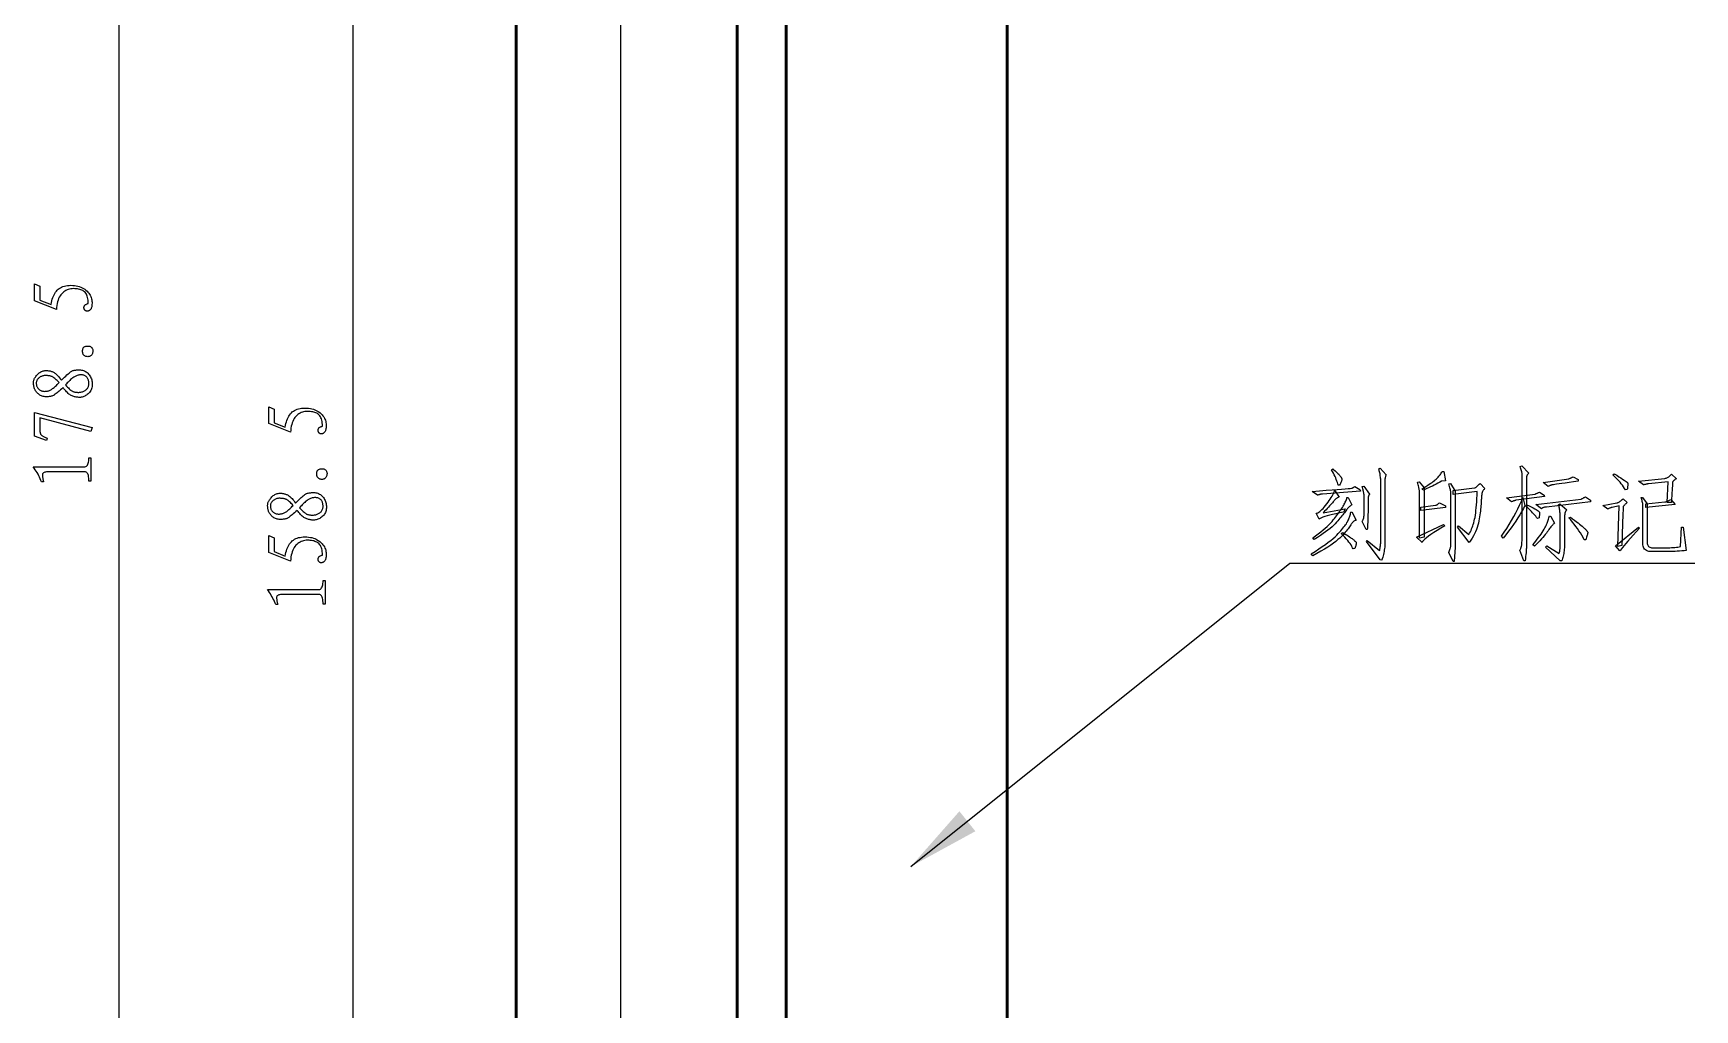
# Model space of a CAD drawing. Extents: x 0 to 420, y 0 to 297.
# Drawn here: x 109.3 to 177, y 177.6 to 217.4 of the extents above; entities that cross this region are included whole.
import ezdxf

# ---------------------------------------------------------------- set-up
doc = ezdxf.new("R2010")
doc.units = 0

msp = doc.modelspace()

# ---------------------------------------------------------------- linework, layer by layer
at = {"color": 7, "lineweight": 50}
for p, q in [((128.957, 164.541), (128.957, 246.291)), ((148.957, 246.291), (148.957, 164.541)), ((137.957, 164.541), (137.957, 241.541)), ((139.957, 164.541), (139.957, 241.541))]:
    msp.add_line(p, q, dxfattribs=at)
at = {"color": 5, "lineweight": 25}
for p, q in [((112.785, 161.496), (112.785, 244.837)), ((133.207, 237.791), (133.207, 151.229)), ((122.324, 161.496), (122.324, 234.837))]:
    msp.add_line(p, q, dxfattribs=at)
for points in [[(110.924, 207.022), (110.867, 207.02), (110.813, 207.013), (110.76, 207.003), (110.71, 206.989), (110.661, 206.97), (110.614, 206.948), (110.569, 206.921), (110.526, 206.89), (110.485, 206.855), (110.445, 206.816), (110.409, 206.773), (110.375, 206.725), (110.345, 206.673), (110.318, 206.615), (110.295, 206.553), (110.275, 206.487), (110.258, 206.415), (110.244, 206.34), (110.234, 206.259), (110.227, 206.174), (109.338, 206.529), (109.338, 207.213), (109.557, 207.117), (109.557, 206.557), (110.008, 206.379), (110.023, 206.454), (110.04, 206.525), (110.059, 206.592), (110.081, 206.656), (110.105, 206.716), (110.132, 206.772), (110.161, 206.824), (110.192, 206.873), (110.225, 206.919), (110.261, 206.96), (110.3, 206.998), (110.342, 207.031), (110.389, 207.061), (110.439, 207.087), (110.493, 207.109), (110.551, 207.127), (110.613, 207.14), (110.679, 207.15), (110.748, 207.156), (110.821, 207.158), (110.895, 207.156), (110.966, 207.15), (111.034, 207.14), (111.099, 207.127), (111.161, 207.109), (111.221, 207.087), (111.277, 207.061), (111.331, 207.031), (111.382, 206.998), (111.43, 206.96), (111.474, 206.92), (111.514, 206.879), (111.55, 206.837), (111.581, 206.794), (111.607, 206.75), (111.63, 206.705), (111.648, 206.659), (111.662, 206.612), (111.671, 206.564), (111.676, 206.516), (111.678, 206.468), (111.678, 206.424), (111.677, 206.383), (111.675, 206.345), (111.671, 206.311), (111.665, 206.279), (111.658, 206.252), (111.65, 206.227), (111.64, 206.206), (111.628, 206.188), (111.615, 206.172), (111.603, 206.158), (111.589, 206.146), (111.575, 206.135), (111.561, 206.126), (111.547, 206.119), (111.532, 206.113), (111.516, 206.109), (111.501, 206.106), (111.484, 206.106), (111.469, 206.106), (111.454, 206.108), (111.44, 206.112), (111.426, 206.116), (111.414, 206.123), (111.403, 206.13), (111.393, 206.139), (111.384, 206.149), (111.376, 206.161), (111.368, 206.174), (111.362, 206.188), (111.357, 206.201), (111.353, 206.215), (111.351, 206.229), (111.349, 206.242), (111.349, 206.256), (111.351, 206.27), (111.353, 206.283), (111.357, 206.297), (111.361, 206.311), (111.368, 206.324), (111.377, 206.337), (111.388, 206.349), (111.401, 206.361), (111.416, 206.372), (111.434, 206.383), (111.453, 206.393), (111.475, 206.402), (111.499, 206.412), (111.525, 206.42), (111.524, 206.489), (111.519, 206.553), (111.511, 206.612), (111.5, 206.667), (111.486, 206.717), (111.469, 206.763), (111.448, 206.804), (111.425, 206.84), (111.398, 206.872), (111.368, 206.899), (111.335, 206.922), (111.3, 206.943), (111.262, 206.961), (111.222, 206.977), (111.179, 206.991), (111.133, 207.002), (111.084, 207.01), (111.034, 207.017), (110.98, 207.02)], [(111.69, 204.588), (111.699, 204.566), (111.707, 204.544), (111.712, 204.521), (111.715, 204.498), (111.715, 204.475), (111.713, 204.452), (111.709, 204.428), (111.703, 204.404), (111.694, 204.38), (111.683, 204.356), (111.67, 204.332), (111.655, 204.312), (111.638, 204.295), (111.62, 204.28), (111.601, 204.268), (111.579, 204.26), (111.556, 204.254), (111.532, 204.251), (111.505, 204.25), (111.478, 204.253), (111.45, 204.258), (111.425, 204.264), (111.402, 204.273), (111.381, 204.283), (111.363, 204.294), (111.347, 204.307), (111.334, 204.322), (111.322, 204.338), (111.313, 204.356), (111.307, 204.376), (111.302, 204.396), (111.298, 204.417), (111.295, 204.437), (111.294, 204.457), (111.293, 204.477), (111.294, 204.497), (111.295, 204.516), (111.298, 204.536), (111.302, 204.555), (111.307, 204.574), (111.313, 204.593), (111.323, 204.609), (111.334, 204.624), (111.348, 204.638), (111.365, 204.649), (111.384, 204.66), (111.405, 204.668), (111.429, 204.675), (111.456, 204.68), (111.484, 204.684), (111.514, 204.685), (111.541, 204.684), (111.566, 204.681), (111.589, 204.675), (111.611, 204.667), (111.63, 204.656), (111.648, 204.643), (111.664, 204.627), (111.678, 204.609)], [(110.432, 203.289), (110.495, 203.352), (110.554, 203.409), (110.608, 203.461), (110.657, 203.507), (110.702, 203.547), (110.742, 203.582), (110.777, 203.611), (110.808, 203.635), (110.834, 203.653), (110.856, 203.665), (110.876, 203.674), (110.899, 203.682), (110.924, 203.69), (110.952, 203.696), (110.982, 203.701), (111.015, 203.705), (111.05, 203.709), (111.087, 203.711), (111.127, 203.712), (111.17, 203.713), (111.213, 203.711), (111.255, 203.706), (111.295, 203.698), (111.334, 203.686), (111.372, 203.67), (111.408, 203.651), (111.443, 203.629), (111.476, 203.604), (111.508, 203.575), (111.539, 203.542), (111.568, 203.507), (111.593, 203.471), (111.616, 203.433), (111.635, 203.393), (111.652, 203.352), (111.665, 203.31), (111.676, 203.266), (111.683, 203.221), (111.688, 203.174), (111.69, 203.125), (111.688, 203.077), (111.683, 203.031), (111.674, 202.987), (111.662, 202.945), (111.647, 202.905), (111.628, 202.867), (111.606, 202.831), (111.58, 202.797), (111.551, 202.765), (111.519, 202.735), (111.484, 202.708), (111.45, 202.684), (111.415, 202.662), (111.381, 202.644), (111.346, 202.628), (111.311, 202.615), (111.276, 202.605), (111.241, 202.598), (111.205, 202.593), (111.17, 202.592), (111.135, 202.593), (111.1, 202.595), (111.065, 202.599), (111.031, 202.604), (110.997, 202.611), (110.964, 202.619), (110.931, 202.629), (110.899, 202.64), (110.867, 202.653), (110.835, 202.667), (110.803, 202.684), (110.771, 202.704), (110.739, 202.728), (110.706, 202.755), (110.673, 202.785), (110.639, 202.819), (110.605, 202.856), (110.57, 202.897), (110.535, 202.941), (110.5, 202.988), (110.442, 202.938), (110.388, 202.893), (110.339, 202.851), (110.293, 202.813), (110.252, 202.78), (110.215, 202.75), (110.183, 202.725), (110.154, 202.704), (110.13, 202.687), (110.11, 202.674), (110.091, 202.664), (110.07, 202.654), (110.046, 202.646), (110.02, 202.639), (109.991, 202.633), (109.959, 202.628), (109.926, 202.624), (109.889, 202.621), (109.851, 202.62), (109.81, 202.619), (109.768, 202.621), (109.728, 202.625), (109.69, 202.632), (109.653, 202.641), (109.618, 202.653), (109.585, 202.668), (109.553, 202.686), (109.523, 202.707), (109.495, 202.73), (109.468, 202.756), (109.443, 202.783), (109.42, 202.811), (109.399, 202.838), (109.38, 202.865), (109.364, 202.893), (109.349, 202.92), (109.336, 202.947), (109.326, 202.975), (109.317, 203.002), (109.311, 203.029), (109.306, 203.056), (109.302, 203.083), (109.299, 203.109), (109.296, 203.134), (109.295, 203.159), (109.295, 203.184), (109.296, 203.207), (109.297, 203.231), (109.3, 203.253), (109.304, 203.275), (109.309, 203.298), (109.317, 203.321), (109.327, 203.345), (109.34, 203.37), (109.355, 203.395), (109.373, 203.421), (109.393, 203.449), (109.415, 203.477), (109.44, 203.506), (109.468, 203.535), (109.497, 203.564), (109.527, 203.589), (109.558, 203.612), (109.589, 203.631), (109.622, 203.648), (109.655, 203.662), (109.689, 203.672), (109.724, 203.68), (109.759, 203.684), (109.796, 203.686), (109.832, 203.685), (109.868, 203.683), (109.902, 203.679), (109.935, 203.675), (109.967, 203.669), (109.998, 203.661), (110.028, 203.652), (110.056, 203.642), (110.084, 203.63), (110.11, 203.617), (110.137, 203.602), (110.165, 203.582), (110.194, 203.559), (110.224, 203.532), (110.256, 203.501), (110.288, 203.466), (110.322, 203.428), (110.358, 203.385), (110.394, 203.339)], [(110.336, 203.193), (110.296, 203.235), (110.258, 203.274), (110.222, 203.308), (110.188, 203.339), (110.157, 203.366), (110.127, 203.389), (110.099, 203.409), (110.073, 203.425), (110.05, 203.438), (110.028, 203.446), (110.007, 203.453), (109.986, 203.459), (109.963, 203.464), (109.94, 203.468), (109.916, 203.472), (109.891, 203.475), (109.865, 203.477), (109.838, 203.479), (109.811, 203.48), (109.782, 203.481), (109.754, 203.48), (109.726, 203.477), (109.699, 203.473), (109.672, 203.466), (109.646, 203.458), (109.62, 203.449), (109.595, 203.437), (109.57, 203.424), (109.546, 203.409), (109.523, 203.392), (109.5, 203.373), (109.481, 203.354), (109.463, 203.334), (109.448, 203.313), (109.435, 203.291), (109.425, 203.268), (109.417, 203.244), (109.411, 203.219), (109.407, 203.193), (109.406, 203.166), (109.407, 203.139), (109.41, 203.113), (109.415, 203.088), (109.422, 203.063), (109.43, 203.04), (109.441, 203.017), (109.453, 202.995), (109.468, 202.974), (109.484, 202.953), (109.502, 202.934), (109.522, 202.915), (109.542, 202.899), (109.564, 202.885), (109.587, 202.872), (109.611, 202.862), (109.637, 202.853), (109.663, 202.847), (109.69, 202.842), (109.719, 202.839), (109.748, 202.838), (109.778, 202.839), (109.807, 202.841), (109.836, 202.845), (109.864, 202.85), (109.892, 202.857), (109.919, 202.865), (109.945, 202.875), (109.971, 202.886), (109.997, 202.899), (110.022, 202.913), (110.047, 202.93), (110.073, 202.948), (110.102, 202.97), (110.131, 202.994), (110.162, 203.021), (110.194, 203.05), (110.227, 203.082), (110.262, 203.117), (110.298, 203.154)], [(110.596, 203.098), (110.638, 203.053), (110.678, 203.013), (110.715, 202.976), (110.749, 202.944), (110.78, 202.915), (110.809, 202.89), (110.835, 202.869), (110.858, 202.853), (110.879, 202.84), (110.897, 202.831), (110.914, 202.825), (110.932, 202.819), (110.953, 202.814), (110.974, 202.809), (110.997, 202.805), (111.022, 202.802), (111.048, 202.8), (111.076, 202.798), (111.105, 202.797), (111.136, 202.797), (111.167, 202.798), (111.198, 202.801), (111.228, 202.806), (111.257, 202.812), (111.286, 202.821), (111.315, 202.831), (111.343, 202.844), (111.37, 202.858), (111.397, 202.874), (111.423, 202.893), (111.448, 202.912), (111.47, 202.934), (111.489, 202.956), (111.506, 202.98), (111.52, 203.005), (111.532, 203.032), (111.541, 203.06), (111.548, 203.09), (111.551, 203.12), (111.553, 203.152), (111.552, 203.185), (111.55, 203.215), (111.545, 203.245), (111.54, 203.273), (111.532, 203.299), (111.523, 203.325), (111.513, 203.349), (111.5, 203.371), (111.486, 203.392), (111.471, 203.412), (111.454, 203.43), (111.435, 203.447), (111.415, 203.461), (111.393, 203.473), (111.37, 203.484), (111.345, 203.493), (111.319, 203.499), (111.291, 203.504), (111.262, 203.507), (111.231, 203.508), (111.2, 203.507), (111.169, 203.504), (111.138, 203.499), (111.108, 203.493), (111.078, 203.484), (111.048, 203.473), (111.018, 203.461), (110.989, 203.447), (110.96, 203.43), (110.931, 203.412), (110.902, 203.392), (110.871, 203.369), (110.84, 203.344), (110.808, 203.316), (110.775, 203.286), (110.741, 203.253), (110.706, 203.218), (110.67, 203.18), (110.634, 203.14)], [(109.557, 201.238), (109.557, 201.214), (109.559, 201.192), (109.562, 201.171), (109.565, 201.151), (109.57, 201.132), (109.576, 201.115), (109.583, 201.1), (109.592, 201.085), (109.601, 201.072), (109.611, 201.061), (109.624, 201.049), (109.639, 201.038), (109.656, 201.025), (109.677, 201.012), (109.7, 200.999), (109.726, 200.985), (109.755, 200.971), (109.786, 200.956), (109.821, 200.94), (109.857, 200.924), (109.83, 200.842), (109.338, 201.006), (109.338, 201.977), (111.69, 201.361), (111.635, 201.197), (109.557, 201.758)], [(120.462, 202.022), (120.406, 202.02), (120.351, 202.013), (120.299, 202.003), (120.248, 201.989), (120.199, 201.97), (120.152, 201.948), (120.107, 201.921), (120.064, 201.89), (120.023, 201.855), (119.984, 201.816), (119.947, 201.773), (119.914, 201.725), (119.884, 201.673), (119.857, 201.615), (119.834, 201.553), (119.813, 201.487), (119.796, 201.415), (119.783, 201.34), (119.772, 201.259), (119.765, 201.174), (118.877, 201.529), (118.877, 202.213), (119.095, 202.117), (119.095, 201.557), (119.546, 201.379), (119.561, 201.454), (119.578, 201.525), (119.598, 201.592), (119.62, 201.656), (119.644, 201.716), (119.67, 201.772), (119.699, 201.824), (119.73, 201.873), (119.764, 201.919), (119.799, 201.96), (119.838, 201.998), (119.881, 202.031), (119.927, 202.061), (119.978, 202.087), (120.032, 202.109), (120.09, 202.127), (120.152, 202.14), (120.217, 202.15), (120.287, 202.156), (120.36, 202.158), (120.434, 202.156), (120.505, 202.15), (120.573, 202.14), (120.638, 202.127), (120.7, 202.109), (120.759, 202.087), (120.816, 202.061), (120.87, 202.031), (120.92, 201.998), (120.968, 201.96), (121.013, 201.92), (121.053, 201.879), (121.088, 201.837), (121.119, 201.794), (121.146, 201.75), (121.168, 201.705), (121.187, 201.659), (121.2, 201.612), (121.209, 201.564), (121.214, 201.516), (121.216, 201.468), (121.217, 201.424), (121.216, 201.383), (121.213, 201.345), (121.209, 201.311), (121.204, 201.279), (121.197, 201.252), (121.188, 201.227), (121.178, 201.206), (121.167, 201.188), (121.154, 201.172), (121.141, 201.158), (121.128, 201.146), (121.114, 201.135), (121.1, 201.126), (121.085, 201.119), (121.07, 201.113), (121.055, 201.109), (121.039, 201.106), (121.023, 201.106), (121.007, 201.106), (120.992, 201.108), (120.978, 201.112), (120.965, 201.116), (120.953, 201.123), (120.942, 201.13), (120.932, 201.139), (120.922, 201.149), (120.914, 201.161), (120.907, 201.174), (120.901, 201.188), (120.896, 201.201), (120.892, 201.215), (120.889, 201.229), (120.888, 201.242), (120.888, 201.256), (120.889, 201.27), (120.891, 201.283), (120.895, 201.297), (120.9, 201.311), (120.907, 201.324), (120.915, 201.337), (120.926, 201.349), (120.939, 201.361), (120.955, 201.372), (120.972, 201.383), (120.992, 201.393), (121.014, 201.402), (121.038, 201.412), (121.064, 201.42), (121.062, 201.489), (121.058, 201.553), (121.05, 201.612), (121.039, 201.667), (121.025, 201.717), (121.007, 201.763), (120.987, 201.804), (120.963, 201.84), (120.937, 201.872), (120.907, 201.899), (120.874, 201.922), (120.839, 201.943), (120.801, 201.961), (120.76, 201.977), (120.717, 201.991), (120.671, 202.002), (120.623, 202.01), (120.572, 202.017), (120.519, 202.02)], [(109.857, 199.557), (109.819, 199.555), (109.784, 199.552), (109.754, 199.545), (109.727, 199.536), (109.705, 199.524), (109.688, 199.51), (109.674, 199.493), (109.665, 199.474), (109.66, 199.452), (109.659, 199.427), (109.661, 199.401), (109.663, 199.374), (109.666, 199.347), (109.67, 199.32), (109.675, 199.292), (109.68, 199.264), (109.686, 199.235), (109.692, 199.206), (109.699, 199.176), (109.707, 199.147), (109.625, 199.147), (109.599, 199.212), (109.572, 199.276), (109.543, 199.34), (109.511, 199.402), (109.478, 199.464), (109.443, 199.526), (109.406, 199.586), (109.367, 199.645), (109.326, 199.704), (109.283, 199.762), (111.389, 199.762), (111.42, 199.77), (111.448, 199.785), (111.472, 199.807), (111.494, 199.834), (111.512, 199.868), (111.527, 199.908), (111.538, 199.954), (111.546, 200.007), (111.551, 200.066), (111.553, 200.131), (111.635, 200.131), (111.635, 199.174), (111.553, 199.174), (111.551, 199.242), (111.547, 199.303), (111.54, 199.358), (111.531, 199.406), (111.519, 199.447), (111.504, 199.482), (111.486, 199.511), (111.465, 199.533), (111.442, 199.548), (111.416, 199.557)], [(121.228, 199.588), (121.238, 199.566), (121.245, 199.544), (121.25, 199.521), (121.253, 199.498), (121.254, 199.475), (121.252, 199.452), (121.248, 199.428), (121.241, 199.404), (121.232, 199.38), (121.221, 199.356), (121.208, 199.332), (121.193, 199.312), (121.177, 199.295), (121.159, 199.28), (121.139, 199.268), (121.118, 199.26), (121.095, 199.254), (121.07, 199.251), (121.044, 199.25), (121.016, 199.253), (120.989, 199.258), (120.963, 199.264), (120.94, 199.273), (120.92, 199.283), (120.902, 199.294), (120.886, 199.307), (120.872, 199.322), (120.861, 199.338), (120.852, 199.356), (120.845, 199.376), (120.84, 199.396), (120.837, 199.417), (120.834, 199.437), (120.832, 199.457), (120.832, 199.477), (120.832, 199.497), (120.834, 199.516), (120.837, 199.536), (120.84, 199.555), (120.845, 199.574), (120.852, 199.593), (120.861, 199.609), (120.873, 199.624), (120.887, 199.638), (120.903, 199.649), (120.922, 199.66), (120.944, 199.668), (120.968, 199.675), (120.994, 199.68), (121.023, 199.684), (121.052, 199.685), (121.079, 199.684), (121.105, 199.681), (121.128, 199.675), (121.149, 199.667), (121.169, 199.656), (121.187, 199.643), (121.202, 199.627), (121.216, 199.609)], [(119.97, 198.289), (120.034, 198.352), (120.092, 198.409), (120.146, 198.461), (120.196, 198.507), (120.24, 198.547), (120.28, 198.582), (120.316, 198.611), (120.347, 198.635), (120.373, 198.653), (120.394, 198.665), (120.414, 198.674), (120.437, 198.682), (120.463, 198.69), (120.49, 198.696), (120.521, 198.701), (120.553, 198.705), (120.588, 198.709), (120.626, 198.711), (120.666, 198.712), (120.709, 198.713), (120.752, 198.711), (120.793, 198.706), (120.834, 198.698), (120.873, 198.686), (120.91, 198.67), (120.946, 198.651), (120.981, 198.629), (121.015, 198.604), (121.047, 198.575), (121.078, 198.542), (121.106, 198.507), (121.132, 198.471), (121.154, 198.433), (121.174, 198.393), (121.19, 198.352), (121.204, 198.31), (121.215, 198.266), (121.222, 198.221), (121.227, 198.174), (121.228, 198.125), (121.226, 198.077), (121.221, 198.031), (121.213, 197.987), (121.201, 197.945), (121.185, 197.905), (121.167, 197.867), (121.144, 197.831), (121.119, 197.797), (121.09, 197.765), (121.057, 197.735), (121.023, 197.708), (120.989, 197.684), (120.954, 197.662), (120.919, 197.644), (120.885, 197.628), (120.85, 197.615), (120.815, 197.605), (120.779, 197.598), (120.744, 197.593), (120.709, 197.592), (120.673, 197.593), (120.638, 197.595), (120.604, 197.599), (120.57, 197.604), (120.536, 197.611), (120.503, 197.619), (120.47, 197.629), (120.437, 197.64), (120.405, 197.653), (120.374, 197.667), (120.342, 197.684), (120.31, 197.704), (120.277, 197.728), (120.245, 197.755), (120.211, 197.785), (120.178, 197.819), (120.143, 197.856), (120.109, 197.897), (120.074, 197.941), (120.039, 197.988), (119.981, 197.938), (119.927, 197.893), (119.877, 197.851), (119.832, 197.813), (119.791, 197.78), (119.754, 197.75), (119.721, 197.725), (119.693, 197.704), (119.669, 197.687), (119.649, 197.674), (119.63, 197.664), (119.609, 197.654), (119.585, 197.646), (119.558, 197.639), (119.529, 197.633), (119.498, 197.628), (119.464, 197.624), (119.428, 197.621), (119.389, 197.62), (119.348, 197.619), (119.307, 197.621), (119.267, 197.625), (119.228, 197.632), (119.192, 197.641), (119.157, 197.653), (119.123, 197.668), (119.092, 197.686), (119.062, 197.707), (119.033, 197.73), (119.006, 197.756), (118.981, 197.783), (118.959, 197.811), (118.938, 197.838), (118.919, 197.865), (118.902, 197.893), (118.887, 197.92), (118.875, 197.947), (118.864, 197.975), (118.856, 198.002), (118.849, 198.029), (118.844, 198.056), (118.84, 198.083), (118.837, 198.109), (118.835, 198.134), (118.834, 198.159), (118.834, 198.184), (118.834, 198.207), (118.836, 198.231), (118.839, 198.253), (118.842, 198.275), (118.848, 198.298), (118.855, 198.321), (118.866, 198.345), (118.878, 198.37), (118.894, 198.395), (118.911, 198.421), (118.931, 198.449), (118.954, 198.477), (118.979, 198.506), (119.006, 198.535), (119.036, 198.564), (119.065, 198.589), (119.096, 198.612), (119.128, 198.631), (119.16, 198.648), (119.193, 198.662), (119.227, 198.672), (119.262, 198.68), (119.298, 198.684), (119.335, 198.686), (119.371, 198.685), (119.406, 198.683), (119.44, 198.679), (119.473, 198.675), (119.505, 198.669), (119.536, 198.661), (119.566, 198.652), (119.595, 198.642), (119.622, 198.63), (119.649, 198.617), (119.676, 198.602), (119.703, 198.582), (119.732, 198.559), (119.763, 198.532), (119.794, 198.501), (119.827, 198.466), (119.861, 198.428), (119.896, 198.385), (119.933, 198.339)], [(119.875, 198.193), (119.835, 198.235), (119.797, 198.274), (119.761, 198.308), (119.727, 198.339), (119.695, 198.366), (119.665, 198.389), (119.638, 198.409), (119.612, 198.425), (119.588, 198.438), (119.567, 198.446), (119.546, 198.453), (119.524, 198.459), (119.502, 198.464), (119.478, 198.468), (119.454, 198.472), (119.429, 198.475), (119.403, 198.477), (119.377, 198.479), (119.349, 198.48), (119.321, 198.481), (119.292, 198.48), (119.265, 198.477), (119.237, 198.473), (119.21, 198.466), (119.184, 198.458), (119.158, 198.449), (119.133, 198.437), (119.109, 198.424), (119.085, 198.409), (119.061, 198.392), (119.039, 198.373), (119.019, 198.354), (119.002, 198.334), (118.987, 198.313), (118.974, 198.291), (118.963, 198.268), (118.955, 198.244), (118.95, 198.219), (118.946, 198.193), (118.945, 198.166), (118.946, 198.139), (118.949, 198.113), (118.953, 198.088), (118.96, 198.063), (118.969, 198.04), (118.979, 198.017), (118.992, 197.995), (119.006, 197.974), (119.022, 197.953), (119.041, 197.934), (119.06, 197.915), (119.081, 197.899), (119.103, 197.885), (119.126, 197.872), (119.15, 197.862), (119.175, 197.853), (119.201, 197.847), (119.229, 197.842), (119.257, 197.839), (119.287, 197.838), (119.316, 197.839), (119.346, 197.841), (119.374, 197.845), (119.403, 197.85), (119.43, 197.857), (119.457, 197.865), (119.484, 197.875), (119.51, 197.886), (119.535, 197.899), (119.56, 197.913), (119.585, 197.93), (119.612, 197.948), (119.64, 197.97), (119.669, 197.994), (119.7, 198.021), (119.732, 198.05), (119.766, 198.082), (119.801, 198.117), (119.837, 198.154)], [(120.134, 198.098), (120.177, 198.053), (120.216, 198.013), (120.253, 197.976), (120.287, 197.944), (120.319, 197.915), (120.348, 197.89), (120.374, 197.869), (120.397, 197.853), (120.417, 197.84), (120.435, 197.831), (120.452, 197.825), (120.471, 197.819), (120.491, 197.814), (120.513, 197.809), (120.536, 197.805), (120.561, 197.802), (120.587, 197.8), (120.614, 197.798), (120.644, 197.797), (120.674, 197.797), (120.706, 197.798), (120.736, 197.801), (120.766, 197.806), (120.796, 197.812), (120.825, 197.821), (120.853, 197.831), (120.881, 197.844), (120.908, 197.858), (120.935, 197.874), (120.961, 197.893), (120.986, 197.912), (121.008, 197.934), (121.028, 197.956), (121.045, 197.98), (121.059, 198.005), (121.071, 198.032), (121.08, 198.06), (121.086, 198.09), (121.09, 198.12), (121.091, 198.152), (121.091, 198.185), (121.088, 198.215), (121.084, 198.245), (121.078, 198.273), (121.071, 198.299), (121.062, 198.325), (121.051, 198.349), (121.039, 198.371), (121.025, 198.392), (121.009, 198.412), (120.992, 198.43), (120.974, 198.447), (120.953, 198.461), (120.932, 198.473), (120.908, 198.484), (120.884, 198.493), (120.858, 198.499), (120.83, 198.504), (120.801, 198.507), (120.77, 198.508), (120.739, 198.507), (120.708, 198.504), (120.677, 198.499), (120.646, 198.493), (120.616, 198.484), (120.586, 198.473), (120.557, 198.461), (120.527, 198.447), (120.498, 198.43), (120.469, 198.412), (120.44, 198.392), (120.41, 198.369), (120.379, 198.344), (120.347, 198.316), (120.314, 198.286), (120.28, 198.253), (120.245, 198.218), (120.209, 198.18), (120.172, 198.14)], [(120.462, 196.772), (120.406, 196.77), (120.351, 196.763), (120.299, 196.753), (120.248, 196.739), (120.199, 196.72), (120.152, 196.698), (120.107, 196.671), (120.064, 196.64), (120.023, 196.605), (119.984, 196.566), (119.947, 196.523), (119.914, 196.475), (119.884, 196.423), (119.857, 196.365), (119.834, 196.303), (119.813, 196.237), (119.796, 196.165), (119.783, 196.09), (119.772, 196.009), (119.765, 195.924), (118.877, 196.279), (118.877, 196.963), (119.095, 196.867), (119.095, 196.307), (119.546, 196.129), (119.561, 196.204), (119.578, 196.275), (119.598, 196.342), (119.62, 196.406), (119.644, 196.466), (119.67, 196.522), (119.699, 196.574), (119.73, 196.623), (119.764, 196.669), (119.799, 196.71), (119.838, 196.748), (119.881, 196.781), (119.927, 196.811), (119.978, 196.837), (120.032, 196.859), (120.09, 196.877), (120.152, 196.89), (120.217, 196.9), (120.287, 196.906), (120.36, 196.908), (120.434, 196.906), (120.505, 196.9), (120.573, 196.89), (120.638, 196.877), (120.7, 196.859), (120.759, 196.837), (120.816, 196.811), (120.87, 196.781), (120.92, 196.748), (120.968, 196.71), (121.013, 196.67), (121.053, 196.629), (121.088, 196.587), (121.119, 196.544), (121.146, 196.5), (121.168, 196.455), (121.187, 196.409), (121.2, 196.362), (121.209, 196.314), (121.214, 196.266), (121.216, 196.218), (121.217, 196.174), (121.216, 196.133), (121.213, 196.095), (121.209, 196.061), (121.204, 196.029), (121.197, 196.002), (121.188, 195.977), (121.178, 195.956), (121.167, 195.938), (121.154, 195.922), (121.141, 195.908), (121.128, 195.896), (121.114, 195.885), (121.1, 195.876), (121.085, 195.869), (121.07, 195.863), (121.055, 195.859), (121.039, 195.856), (121.023, 195.856), (121.007, 195.856), (120.992, 195.858), (120.978, 195.862), (120.965, 195.866), (120.953, 195.873), (120.942, 195.88), (120.932, 195.889), (120.922, 195.899), (120.914, 195.911), (120.907, 195.924), (120.901, 195.938), (120.896, 195.951), (120.892, 195.965), (120.889, 195.979), (120.888, 195.992), (120.888, 196.006), (120.889, 196.02), (120.891, 196.033), (120.895, 196.047), (120.9, 196.061), (120.907, 196.074), (120.915, 196.087), (120.926, 196.099), (120.939, 196.111), (120.955, 196.122), (120.972, 196.133), (120.992, 196.143), (121.014, 196.152), (121.038, 196.162), (121.064, 196.17), (121.062, 196.239), (121.058, 196.303), (121.05, 196.362), (121.039, 196.417), (121.025, 196.467), (121.007, 196.513), (120.987, 196.554), (120.963, 196.59), (120.937, 196.622), (120.907, 196.649), (120.874, 196.672), (120.839, 196.693), (120.801, 196.711), (120.76, 196.727), (120.717, 196.741), (120.671, 196.752), (120.623, 196.76), (120.572, 196.767), (120.519, 196.77)], [(119.396, 194.557), (119.357, 194.555), (119.322, 194.552), (119.292, 194.545), (119.266, 194.536), (119.244, 194.524), (119.226, 194.51), (119.213, 194.493), (119.204, 194.474), (119.199, 194.452), (119.198, 194.427), (119.2, 194.401), (119.202, 194.374), (119.205, 194.347), (119.209, 194.32), (119.213, 194.292), (119.218, 194.264), (119.224, 194.235), (119.231, 194.206), (119.238, 194.176), (119.246, 194.147), (119.164, 194.147), (119.138, 194.212), (119.111, 194.276), (119.081, 194.34), (119.05, 194.402), (119.017, 194.464), (118.982, 194.526), (118.944, 194.586), (118.905, 194.645), (118.865, 194.704), (118.822, 194.762), (120.927, 194.762), (120.958, 194.77), (120.986, 194.785), (121.011, 194.807), (121.032, 194.834), (121.05, 194.868), (121.065, 194.908), (121.077, 194.954), (121.085, 195.007), (121.09, 195.066), (121.091, 195.131), (121.173, 195.131), (121.173, 194.174), (121.091, 194.174), (121.09, 194.242), (121.086, 194.303), (121.079, 194.358), (121.069, 194.406), (121.057, 194.447), (121.042, 194.482), (121.024, 194.511), (121.004, 194.533), (120.981, 194.548), (120.955, 194.557)]]:
    msp.add_lwpolyline(points, close=True, dxfattribs=at)
at = {"color": 142, "lineweight": 25}
for points in [[(164.134, 196.355), (164.14, 196.374), (164.146, 196.396), (164.151, 196.421), (164.157, 196.447), (164.161, 196.476), (164.166, 196.506), (164.17, 196.539), (164.174, 196.575), (164.178, 196.612), (164.181, 196.651), (164.181, 199.261), (164.177, 199.304), (164.173, 199.348), (164.167, 199.391), (164.161, 199.433), (164.154, 199.476), (164.145, 199.518), (164.136, 199.559), (164.126, 199.601), (164.115, 199.642), (164.103, 199.683), (164.165, 199.714), (164.4, 199.433), (164.391, 199.405), (164.383, 199.38), (164.376, 199.355), (164.37, 199.333), (164.365, 199.312), (164.36, 199.292), (164.357, 199.274), (164.355, 199.258), (164.353, 199.243), (164.353, 199.23), (164.353, 199.192), (164.353, 199.103), (164.353, 198.963), (164.353, 198.772), (164.353, 198.53), (164.353, 198.238), (164.353, 197.894), (164.353, 197.5), (164.353, 197.054), (164.353, 196.558), (164.346, 196.495), (164.338, 196.434), (164.328, 196.373), (164.318, 196.313), (164.306, 196.253), (164.293, 196.194), (164.278, 196.135), (164.263, 196.078), (164.246, 196.02), (164.228, 195.964), (164.165, 195.98), (163.603, 196.714), (163.634, 196.761)], [(169.931, 196.589), (169.934, 196.623), (169.937, 196.681), (169.939, 196.763), (169.941, 196.869), (169.943, 196.999), (169.944, 197.153), (169.945, 197.332), (169.946, 197.534), (169.946, 197.76), (169.947, 198.011), (169.947, 198.261), (169.947, 198.487), (169.947, 198.689), (169.947, 198.867), (169.947, 199.021), (169.947, 199.15), (169.947, 199.255), (169.947, 199.336), (169.947, 199.392), (169.947, 199.425), (169.946, 199.447), (169.943, 199.471), (169.94, 199.499), (169.934, 199.53), (169.927, 199.564), (169.918, 199.6), (169.908, 199.64), (169.897, 199.682), (169.883, 199.728), (169.868, 199.776), (169.931, 199.808), (170.212, 199.511), (170.197, 199.495), (170.184, 199.48), (170.172, 199.465), (170.161, 199.45), (170.152, 199.435), (170.144, 199.42), (170.137, 199.405), (170.132, 199.391), (170.129, 199.376), (170.126, 199.362), (170.125, 199.335), (170.123, 199.282), (170.122, 199.203), (170.121, 199.099), (170.12, 198.968), (170.12, 198.811), (170.119, 198.628), (170.119, 198.42), (170.119, 198.185), (170.118, 197.925), (170.118, 197.664), (170.118, 197.43), (170.118, 197.221), (170.118, 197.039), (170.118, 196.882), (170.118, 196.751), (170.118, 196.646), (170.118, 196.567), (170.118, 196.514), (170.118, 196.487), (170.118, 196.469), (170.117, 196.443), (170.114, 196.408), (170.111, 196.365), (170.107, 196.314), (170.102, 196.254), (170.095, 196.186), (170.088, 196.11), (170.08, 196.025), (170.072, 195.933), (170.009, 195.933), (169.853, 196.37), (169.865, 196.392), (169.876, 196.414), (169.886, 196.436), (169.895, 196.458), (169.904, 196.48), (169.911, 196.501), (169.917, 196.523), (169.923, 196.545), (169.927, 196.567)], [(162.548, 199.37), (162.559, 199.355), (162.568, 199.34), (162.576, 199.327), (162.583, 199.314), (162.589, 199.302), (162.594, 199.29), (162.598, 199.28), (162.601, 199.27), (162.602, 199.261), (162.603, 199.253), (162.602, 199.243), (162.599, 199.231), (162.594, 199.215), (162.588, 199.195), (162.579, 199.173), (162.569, 199.147), (162.557, 199.118), (162.543, 199.085), (162.527, 199.05), (162.509, 199.011), (162.447, 199.011), (162.433, 199.068), (162.416, 199.126), (162.396, 199.185), (162.374, 199.246), (162.349, 199.308), (162.321, 199.371), (162.29, 199.435), (162.257, 199.501), (162.22, 199.568), (162.181, 199.636), (162.228, 199.683), (162.279, 199.637), (162.326, 199.595), (162.368, 199.556), (162.407, 199.52), (162.441, 199.487), (162.471, 199.458), (162.496, 199.431), (162.518, 199.408), (162.535, 199.387)], [(165.759, 196.855), (165.759, 198.745), (165.758, 198.769), (165.756, 198.796), (165.752, 198.826), (165.747, 198.86), (165.74, 198.897), (165.731, 198.938), (165.721, 198.982), (165.709, 199.03), (165.696, 199.081), (165.681, 199.136), (165.743, 199.151), (165.947, 198.901), (165.947, 196.901)], [(166.665, 199.183), (166.59, 199.14), (166.515, 199.098), (166.439, 199.057), (166.363, 199.018), (166.286, 198.98), (166.21, 198.943), (166.133, 198.907), (166.055, 198.873), (165.978, 198.84), (165.9, 198.808), (165.868, 198.87), (165.95, 198.919), (166.026, 198.966), (166.097, 199.01), (166.162, 199.053), (166.222, 199.093), (166.276, 199.131), (166.325, 199.167), (166.368, 199.2), (166.406, 199.232), (166.439, 199.261), (166.468, 199.289), (166.497, 199.318), (166.524, 199.348), (166.551, 199.378), (166.577, 199.409), (166.603, 199.441), (166.627, 199.473), (166.651, 199.506), (166.674, 199.539), (166.697, 199.573), (166.759, 199.573), (166.822, 199.198)], [(167.134, 195.901), (166.962, 196.276), (166.977, 196.319), (166.99, 196.359), (167.002, 196.396), (167.012, 196.431), (167.021, 196.464), (167.028, 196.494), (167.033, 196.521), (167.037, 196.546), (167.04, 196.569), (167.04, 196.589), (167.04, 196.616), (167.04, 196.66), (167.04, 196.722), (167.04, 196.8), (167.04, 196.896), (167.04, 197.008), (167.04, 197.137), (167.04, 197.284), (167.04, 197.447), (167.04, 197.628), (167.04, 197.809), (167.04, 197.972), (167.04, 198.119), (167.04, 198.249), (167.04, 198.362), (167.04, 198.459), (167.04, 198.538), (167.04, 198.6), (167.04, 198.646), (167.04, 198.675), (167.04, 198.697), (167.037, 198.723), (167.033, 198.753), (167.028, 198.787), (167.021, 198.825), (167.012, 198.867), (167.002, 198.913), (166.99, 198.962), (166.977, 199.016), (166.962, 199.073), (167.025, 199.089), (167.212, 198.776), (167.212, 196.495), (167.181, 195.901)], [(167.79, 196.683), (167.306, 197.308), (167.353, 197.355), (167.775, 197.011), (167.805, 197.062), (167.834, 197.115), (167.861, 197.171), (167.887, 197.23), (167.911, 197.29), (167.934, 197.353), (167.955, 197.418), (167.975, 197.486), (167.993, 197.556), (168.009, 197.628), (168.024, 197.705), (168.038, 197.791), (168.052, 197.884), (168.064, 197.985), (168.075, 198.095), (168.086, 198.212), (168.095, 198.337), (168.104, 198.47), (168.112, 198.612), (168.118, 198.761), (167.134, 198.636), (167.134, 198.792), (168.009, 198.901), (168.023, 198.906), (168.038, 198.914), (168.055, 198.925), (168.074, 198.939), (168.095, 198.956), (168.118, 198.976), (168.143, 199), (168.169, 199.026), (168.198, 199.056), (168.228, 199.089), (168.431, 198.886), (168.41, 198.864), (168.391, 198.843), (168.374, 198.822), (168.358, 198.802), (168.345, 198.782), (168.333, 198.763), (168.324, 198.744), (168.316, 198.726), (168.31, 198.708), (168.306, 198.69), (168.303, 198.671), (168.3, 198.647), (168.297, 198.619), (168.293, 198.587), (168.29, 198.55), (168.287, 198.509), (168.284, 198.463), (168.281, 198.413), (168.278, 198.359), (168.275, 198.3), (168.271, 198.238), (168.266, 198.173), (168.26, 198.105), (168.252, 198.035), (168.243, 197.962), (168.233, 197.886), (168.222, 197.808), (168.21, 197.727), (168.196, 197.644), (168.181, 197.558), (168.163, 197.47), (168.14, 197.383), (168.113, 197.295), (168.081, 197.208), (168.044, 197.12), (168.003, 197.033), (167.957, 196.945), (167.906, 196.858), (167.85, 196.77)], [(172.228, 199.245), (172.228, 199.183), (172.032, 199.153), (171.855, 199.126), (171.699, 199.103), (171.563, 199.083), (171.447, 199.065), (171.35, 199.051), (171.274, 199.04), (171.218, 199.033), (171.182, 199.028), (171.165, 199.026), (171.158, 199.026), (171.149, 199.024), (171.138, 199.021), (171.125, 199.016), (171.111, 199.011), (171.094, 199.004), (171.076, 198.996), (171.055, 198.986), (171.033, 198.976), (171.009, 198.964), (170.806, 199.12), (171.853, 199.276), (171.866, 199.283), (171.88, 199.29), (171.895, 199.297), (171.91, 199.304), (171.927, 199.312), (171.945, 199.32), (171.963, 199.328), (171.983, 199.336), (172.003, 199.345), (172.025, 199.355)], [(173.697, 199.48), (173.798, 199.417), (173.888, 199.36), (173.969, 199.309), (174.039, 199.263), (174.099, 199.224), (174.148, 199.19), (174.188, 199.162), (174.217, 199.14), (174.235, 199.123), (174.243, 199.112), (174.246, 199.103), (174.248, 199.089), (174.249, 199.071), (174.248, 199.05), (174.247, 199.024), (174.245, 198.995), (174.242, 198.962), (174.238, 198.925), (174.234, 198.884), (174.228, 198.839), (174.15, 198.823), (174.114, 198.886), (174.074, 198.948), (174.031, 199.009), (173.985, 199.071), (173.935, 199.132), (173.882, 199.193), (173.825, 199.253), (173.765, 199.313), (173.701, 199.373), (173.634, 199.433)], [(175.087, 199.073), (175.071, 199.07), (175.054, 199.066), (175.036, 199.062), (175.017, 199.058), (174.997, 199.054), (174.977, 199.049), (174.955, 199.044), (174.932, 199.038), (174.909, 199.032), (174.884, 199.026), (174.681, 199.183), (175.759, 199.292), (175.784, 199.297), (175.81, 199.304), (175.835, 199.314), (175.862, 199.327), (175.888, 199.343), (175.915, 199.361), (175.942, 199.383), (175.969, 199.407), (175.997, 199.434), (176.025, 199.464), (176.228, 199.276), (176.198, 199.258), (176.172, 199.241), (176.148, 199.224), (176.128, 199.209), (176.111, 199.194), (176.097, 199.181), (176.086, 199.168), (176.078, 199.156), (176.073, 199.146), (176.072, 199.136), (176.071, 199.119), (176.07, 199.088), (176.067, 199.042), (176.064, 198.981), (176.06, 198.905), (176.055, 198.815), (176.049, 198.71), (176.042, 198.591), (176.034, 198.457), (176.025, 198.308), (175.853, 198.308), (175.9, 199.151)], [(163.353, 198.776), (161.806, 198.651), (161.79, 198.651), (161.773, 198.65), (161.755, 198.647), (161.736, 198.644), (161.716, 198.64), (161.695, 198.635), (161.674, 198.628), (161.651, 198.621), (161.627, 198.613), (161.603, 198.605), (161.384, 198.761), (161.687, 198.785), (161.959, 198.806), (162.2, 198.825), (162.409, 198.842), (162.587, 198.856), (162.734, 198.869), (162.85, 198.878), (162.934, 198.886), (162.987, 198.891), (163.009, 198.894), (163.016, 198.896), (163.024, 198.899), (163.033, 198.903), (163.044, 198.909), (163.056, 198.915), (163.069, 198.923), (163.083, 198.931), (163.099, 198.941), (163.116, 198.952), (163.134, 198.964), (163.337, 198.839)], [(161.478, 196.808), (161.415, 196.87), (161.531, 196.953), (161.639, 197.034), (161.74, 197.113), (161.834, 197.189), (161.921, 197.263), (162.001, 197.334), (162.074, 197.403), (162.14, 197.47), (162.199, 197.535), (162.251, 197.597), (162.299, 197.657), (162.344, 197.715), (162.387, 197.771), (162.428, 197.825), (162.466, 197.878), (162.503, 197.929), (162.537, 197.977), (162.569, 198.024), (162.599, 198.069), (162.626, 198.112), (162.652, 198.154), (162.676, 198.196), (162.698, 198.237), (162.719, 198.277), (162.738, 198.317), (162.755, 198.357), (162.77, 198.396), (162.784, 198.435), (162.796, 198.473), (162.806, 198.511), (162.853, 198.511), (163.009, 198.214), (162.984, 198.2), (162.959, 198.184), (162.934, 198.166), (162.909, 198.145), (162.884, 198.122), (162.859, 198.097), (162.834, 198.069), (162.809, 198.039), (162.784, 198.006), (162.759, 197.972), (162.733, 197.935), (162.704, 197.895), (162.673, 197.854), (162.639, 197.81), (162.603, 197.765), (162.564, 197.717), (162.523, 197.667), (162.479, 197.614), (162.433, 197.56), (162.384, 197.503), (162.33, 197.444), (162.268, 197.383), (162.198, 197.319), (162.119, 197.253), (162.033, 197.185), (161.938, 197.114), (161.835, 197.041), (161.724, 196.965), (161.605, 196.888)], [(162.665, 197.917), (162.504, 197.883), (162.356, 197.851), (162.222, 197.82), (162.103, 197.79), (161.997, 197.761), (161.906, 197.733), (161.829, 197.707), (161.765, 197.682), (161.716, 197.658), (161.681, 197.636), (161.556, 197.87), (161.588, 197.88), (161.623, 197.895), (161.66, 197.918), (161.7, 197.946), (161.742, 197.981), (161.786, 198.023), (161.832, 198.071), (161.881, 198.125), (161.932, 198.186), (161.986, 198.253), (162.038, 198.322), (162.086, 198.388), (162.129, 198.451), (162.168, 198.51), (162.202, 198.567), (162.232, 198.621), (162.257, 198.672), (162.278, 198.72), (162.294, 198.766), (162.306, 198.808), (162.493, 198.526), (162.471, 198.522), (162.449, 198.515), (162.427, 198.505), (162.405, 198.493), (162.382, 198.478), (162.359, 198.46), (162.337, 198.439), (162.313, 198.416), (162.29, 198.391), (162.267, 198.362), (162.242, 198.331), (162.212, 198.296), (162.179, 198.257), (162.142, 198.215), (162.101, 198.169), (162.056, 198.12), (162.007, 198.066), (161.954, 198.01), (161.898, 197.95), (161.837, 197.886), (162.728, 198.058)], [(163.728, 198.651), (163.719, 198.636), (163.711, 198.621), (163.703, 198.607), (163.697, 198.593), (163.691, 198.579), (163.686, 198.566), (163.681, 198.554), (163.678, 198.541), (163.675, 198.53), (163.673, 198.519), (163.672, 198.504), (163.67, 198.48), (163.669, 198.449), (163.668, 198.41), (163.667, 198.362), (163.667, 198.307), (163.666, 198.243), (163.666, 198.171), (163.665, 198.091), (163.665, 198.003), (163.665, 197.912), (163.664, 197.824), (163.663, 197.738), (163.66, 197.655), (163.658, 197.575), (163.654, 197.498), (163.65, 197.423), (163.645, 197.35), (163.64, 197.281), (163.634, 197.214), (163.587, 197.214), (163.431, 197.542), (163.44, 197.56), (163.448, 197.578), (163.456, 197.594), (163.463, 197.61), (163.47, 197.624), (163.476, 197.638), (163.481, 197.65), (163.486, 197.662), (163.49, 197.673), (163.493, 197.683), (163.496, 197.696), (163.499, 197.717), (163.501, 197.745), (163.503, 197.781), (163.505, 197.825), (163.507, 197.877), (163.508, 197.936), (163.508, 198.003), (163.509, 198.077), (163.509, 198.159), (163.509, 198.241), (163.509, 198.316), (163.508, 198.384), (163.508, 198.444), (163.507, 198.497), (163.506, 198.543), (163.505, 198.581), (163.504, 198.612), (163.503, 198.635), (163.501, 198.651), (163.499, 198.666), (163.496, 198.684), (163.492, 198.706), (163.486, 198.731), (163.48, 198.761), (163.472, 198.794), (163.464, 198.831), (163.454, 198.871), (163.443, 198.916), (163.431, 198.964), (163.493, 198.98)], [(169.165, 196.855), (169.103, 196.933), (169.213, 197.095), (169.318, 197.256), (169.418, 197.416), (169.513, 197.575), (169.603, 197.733), (169.688, 197.891), (169.768, 198.047), (169.843, 198.203), (169.913, 198.357), (169.978, 198.511), (170.056, 198.183), (169.994, 198.06), (169.925, 197.935), (169.851, 197.807), (169.771, 197.678), (169.685, 197.546), (169.593, 197.412), (169.495, 197.276), (169.391, 197.138), (169.281, 196.997)], [(169.697, 198.401), (169.683, 198.398), (169.669, 198.394), (169.653, 198.389), (169.637, 198.384), (169.618, 198.378), (169.599, 198.371), (169.578, 198.364), (169.557, 198.356), (169.533, 198.348), (169.509, 198.339), (169.306, 198.495), (170.478, 198.651), (170.491, 198.658), (170.505, 198.665), (170.52, 198.672), (170.535, 198.679), (170.552, 198.687), (170.57, 198.695), (170.588, 198.703), (170.608, 198.711), (170.628, 198.72), (170.65, 198.73), (170.837, 198.605), (170.853, 198.558)], [(172.353, 198.448), (172.366, 198.455), (172.38, 198.462), (172.395, 198.47), (172.41, 198.478), (172.427, 198.487), (172.445, 198.497), (172.463, 198.507), (172.483, 198.518), (172.503, 198.53), (172.525, 198.542), (172.728, 198.401), (172.728, 198.339), (170.931, 198.12), (170.904, 198.12), (170.878, 198.118), (170.854, 198.115), (170.831, 198.11), (170.81, 198.105), (170.79, 198.098), (170.772, 198.09), (170.756, 198.08), (170.741, 198.07), (170.728, 198.058), (170.509, 198.23)], [(174.009, 196.558), (173.837, 196.511), (173.9, 198.167), (173.618, 198.105), (173.605, 198.104), (173.591, 198.102), (173.575, 198.099), (173.558, 198.095), (173.54, 198.089), (173.521, 198.082), (173.5, 198.074), (173.478, 198.065), (173.455, 198.054), (173.431, 198.042), (173.228, 198.183), (173.806, 198.292), (173.823, 198.297), (173.841, 198.304), (173.861, 198.314), (173.883, 198.327), (173.908, 198.343), (173.933, 198.361), (173.961, 198.383), (173.991, 198.407), (174.023, 198.434), (174.056, 198.464), (174.228, 198.308), (174.198, 198.284), (174.171, 198.261), (174.147, 198.24), (174.127, 198.221), (174.109, 198.204), (174.094, 198.189), (174.082, 198.175), (174.073, 198.163), (174.067, 198.152), (174.064, 198.144), (174.062, 198.121), (174.059, 198.068), (174.056, 197.984), (174.051, 197.871), (174.046, 197.728), (174.04, 197.554), (174.034, 197.35), (174.026, 197.116), (174.018, 196.852)], [(175.728, 196.308), (175.243, 196.308), (175.175, 196.31), (175.113, 196.319), (175.059, 196.333), (175.011, 196.353), (174.97, 196.378), (174.936, 196.409), (174.909, 196.445), (174.888, 196.488), (174.875, 196.535), (174.868, 196.589), (174.868, 198.12), (174.868, 198.158), (174.865, 198.196), (174.861, 198.234), (174.856, 198.273), (174.849, 198.312), (174.84, 198.351), (174.83, 198.39), (174.818, 198.43), (174.805, 198.47), (174.79, 198.511), (174.853, 198.511), (175.04, 198.261), (175.04, 196.636), (175.049, 196.6), (175.061, 196.569), (175.077, 196.542), (175.098, 196.518), (175.122, 196.499), (175.151, 196.484), (175.184, 196.473), (175.22, 196.466), (175.261, 196.463), (175.306, 196.464), (175.728, 196.464), (175.808, 196.464), (175.885, 196.466), (175.959, 196.468), (176.03, 196.471), (176.099, 196.476), (176.165, 196.481), (176.228, 196.487), (176.288, 196.494), (176.345, 196.502), (176.4, 196.511), (176.431, 197.308), (176.509, 197.308), (176.634, 196.355), (176.541, 196.346), (176.448, 196.338), (176.356, 196.331), (176.264, 196.325), (176.173, 196.319), (176.083, 196.315), (175.993, 196.312), (175.904, 196.31), (175.816, 196.308)], [(174.978, 198.261), (175.759, 198.339), (175.778, 198.34), (175.799, 198.343), (175.821, 198.347), (175.844, 198.354), (175.868, 198.362), (175.894, 198.373), (175.921, 198.385), (175.949, 198.399), (175.978, 198.415), (176.009, 198.433), (176.181, 198.23), (174.978, 198.105)], [(162.579, 196.925), (162.516, 196.862), (162.44, 196.796), (162.353, 196.726), (162.254, 196.652), (162.144, 196.575), (162.022, 196.495), (161.888, 196.41), (161.742, 196.322), (161.584, 196.231), (161.415, 196.136), (161.353, 196.214), (161.513, 196.318), (161.662, 196.417), (161.8, 196.512), (161.927, 196.601), (162.042, 196.687), (162.147, 196.767), (162.24, 196.843), (162.323, 196.914), (162.394, 196.98), (162.454, 197.042), (162.507, 197.1), (162.557, 197.156), (162.603, 197.21), (162.646, 197.262), (162.685, 197.312), (162.721, 197.359), (162.753, 197.404), (162.782, 197.447), (162.807, 197.488), (162.829, 197.526), (162.849, 197.564), (162.867, 197.602), (162.884, 197.64), (162.899, 197.679), (162.913, 197.718), (162.926, 197.757), (162.937, 197.797), (162.947, 197.836), (162.955, 197.877), (162.962, 197.917), (163.009, 197.933), (163.181, 197.589), (163.156, 197.581), (163.132, 197.571), (163.109, 197.558), (163.086, 197.543), (163.064, 197.524), (163.042, 197.504), (163.021, 197.48), (163.001, 197.454), (162.981, 197.425), (162.962, 197.394), (162.941, 197.359), (162.917, 197.322), (162.888, 197.282), (162.856, 197.24), (162.82, 197.194), (162.779, 197.146), (162.735, 197.095), (162.687, 197.041), (162.635, 196.984)], [(166.572, 198.292), (166.822, 198.167), (166.822, 198.105), (165.822, 197.98), (165.822, 198.12), (166.415, 198.198), (166.431, 198.202), (166.447, 198.207), (166.462, 198.213), (166.478, 198.221), (166.493, 198.23), (166.509, 198.24), (166.525, 198.251), (166.54, 198.263), (166.556, 198.277)], [(170.634, 197.683), (170.572, 197.651), (170.536, 197.699), (170.498, 197.746), (170.457, 197.795), (170.414, 197.844), (170.368, 197.894), (170.32, 197.944), (170.27, 197.995), (170.217, 198.046), (170.161, 198.099), (170.103, 198.151), (170.134, 198.214), (170.229, 198.169), (170.315, 198.127), (170.39, 198.089), (170.457, 198.054), (170.513, 198.022), (170.56, 197.995), (170.597, 197.97), (170.624, 197.949), (170.642, 197.931), (170.65, 197.917), (170.652, 197.903), (170.654, 197.888), (170.655, 197.87), (170.655, 197.85), (170.654, 197.827), (170.652, 197.803), (170.649, 197.776), (170.645, 197.747), (170.64, 197.716)], [(170.447, 196.526), (170.384, 196.589), (170.462, 196.686), (170.535, 196.778), (170.601, 196.865), (170.662, 196.946), (170.716, 197.022), (170.765, 197.093), (170.807, 197.159), (170.844, 197.219), (170.875, 197.274), (170.9, 197.323), (170.921, 197.37), (170.941, 197.416), (170.96, 197.461), (170.977, 197.506), (170.993, 197.55), (171.008, 197.593), (171.022, 197.636), (171.035, 197.678), (171.046, 197.72), (171.056, 197.761), (171.118, 197.745), (171.259, 197.464), (171.237, 197.447), (171.214, 197.427), (171.19, 197.404), (171.165, 197.378), (171.14, 197.349), (171.114, 197.317), (171.087, 197.282), (171.059, 197.244), (171.031, 197.203), (171.001, 197.159), (170.969, 197.112), (170.932, 197.061), (170.889, 197.007), (170.841, 196.949), (170.788, 196.888), (170.73, 196.823), (170.667, 196.754), (170.599, 196.682), (170.525, 196.606)], [(171.431, 198.214), (171.478, 198.261), (171.759, 198.011), (171.747, 197.995), (171.736, 197.98), (171.726, 197.964), (171.717, 197.948), (171.708, 197.933), (171.701, 197.917), (171.695, 197.901), (171.689, 197.886), (171.685, 197.87), (171.681, 197.855), (171.678, 197.827), (171.675, 197.774), (171.673, 197.697), (171.671, 197.595), (171.669, 197.468), (171.668, 197.316), (171.667, 197.14), (171.666, 196.94), (171.665, 196.714), (171.665, 196.464), (171.661, 196.402), (171.656, 196.343), (171.649, 196.285), (171.64, 196.229), (171.63, 196.175), (171.618, 196.123), (171.605, 196.072), (171.59, 196.024), (171.574, 195.977), (171.556, 195.933), (171.493, 195.933), (170.9, 196.495), (170.947, 196.542), (171.447, 196.23), (171.453, 196.243), (171.458, 196.258), (171.464, 196.275), (171.469, 196.295), (171.474, 196.315), (171.478, 196.338), (171.483, 196.363), (171.487, 196.39), (171.49, 196.418), (171.493, 196.448), (171.493, 197.823), (171.49, 197.869), (171.486, 197.914), (171.481, 197.957), (171.476, 197.998), (171.47, 198.038), (171.463, 198.076), (171.456, 198.113), (171.448, 198.148), (171.44, 198.182)], [(172.486, 197.253), (172.508, 197.23), (172.528, 197.21), (172.547, 197.19), (172.563, 197.173), (172.577, 197.157), (172.59, 197.143), (172.6, 197.131), (172.608, 197.12), (172.614, 197.112), (172.618, 197.105), (172.62, 197.096), (172.62, 197.082), (172.618, 197.063), (172.613, 197.04), (172.607, 197.011), (172.598, 196.977), (172.587, 196.938), (172.573, 196.895), (172.558, 196.846), (172.54, 196.792), (172.478, 196.792), (172.427, 196.885), (172.373, 196.978), (172.317, 197.069), (172.258, 197.16), (172.197, 197.249), (172.133, 197.338), (172.067, 197.425), (171.998, 197.512), (171.927, 197.598), (171.853, 197.683), (171.915, 197.714), (172.003, 197.647), (172.083, 197.585), (172.157, 197.528), (172.224, 197.475), (172.284, 197.427), (172.338, 197.383), (172.385, 197.344), (172.425, 197.309), (172.459, 197.279)], [(162.572, 197.042), (162.634, 197.089), (162.697, 197.049), (162.756, 197.012), (162.811, 196.978), (162.86, 196.945), (162.906, 196.915), (162.946, 196.887), (162.982, 196.862), (163.014, 196.839), (163.041, 196.818), (163.064, 196.8), (163.083, 196.783), (163.101, 196.768), (163.117, 196.753), (163.131, 196.74), (163.144, 196.728), (163.155, 196.716), (163.164, 196.706), (163.171, 196.697), (163.177, 196.689), (163.181, 196.683), (163.183, 196.675), (163.184, 196.663), (163.183, 196.647), (163.181, 196.628), (163.177, 196.605), (163.172, 196.578), (163.165, 196.547), (163.156, 196.513), (163.146, 196.475), (163.134, 196.433), (163.056, 196.417), (163.034, 196.468), (163.007, 196.522), (162.973, 196.578), (162.933, 196.637), (162.888, 196.698), (162.837, 196.762), (162.779, 196.828), (162.716, 196.897), (162.647, 196.968)], [(165.868, 196.683), (165.634, 196.901), (166.743, 197.417), (166.79, 197.355), (166.626, 197.258), (166.478, 197.168), (166.346, 197.084), (166.23, 197.007), (166.13, 196.937), (166.046, 196.873), (165.978, 196.815), (165.925, 196.765), (165.889, 196.72)], [(173.931, 196.339), (173.743, 196.542), (174.681, 197.308), (174.728, 197.261), (174.59, 197.111), (174.466, 196.974), (174.354, 196.85), (174.255, 196.738), (174.169, 196.64), (174.096, 196.554), (174.035, 196.481), (173.988, 196.421), (173.953, 196.373)]]:
    msp.add_lwpolyline(points, close=True, dxfattribs=at)
at = {"color": 94, "lineweight": 25}
msp.add_lwpolyline([(145.037, 183.477), (160.478, 195.839), (176.978, 195.839)], dxfattribs=at)
msp.add_solid([(147.018, 185.73), (145.037, 183.477), (147.669, 184.916)], dxfattribs=at)

doc.saveas('drawing.dxf')
